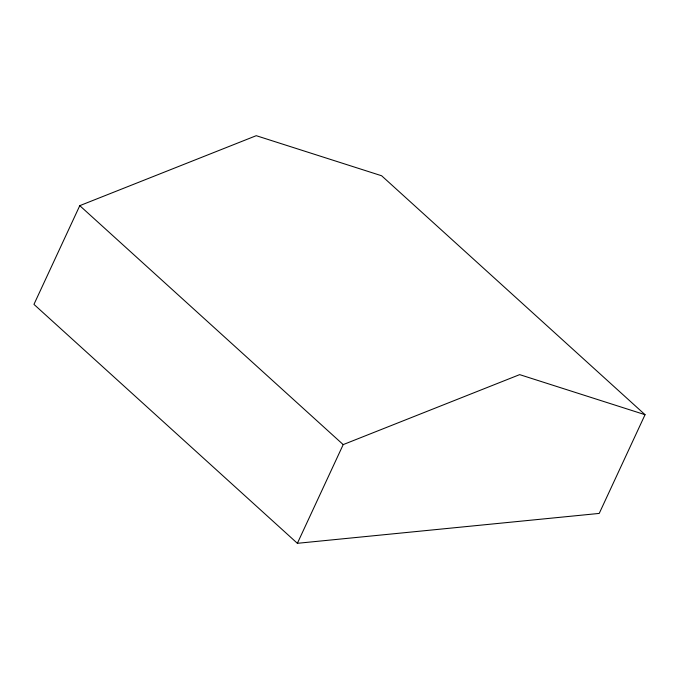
<?xml version="1.0" encoding="UTF-8"?>
<svg xmlns="http://www.w3.org/2000/svg" width="679" height="679" viewBox="0 0 679 679"><rect width="100%" height="100%" fill="white"/><g stroke="black" fill="none" stroke-linecap="round" stroke-linejoin="round"><path stroke-width="1.02" d="M79.774 205.661L33.95 304.37L297.377 543.31L599.226 513.417L645.05 414.699L381.623 175.759L256.238 135.69L79.774 205.661L343.201 444.601L519.664 374.63L645.05 414.699M297.377 543.31L343.201 444.601"/></g></svg>
